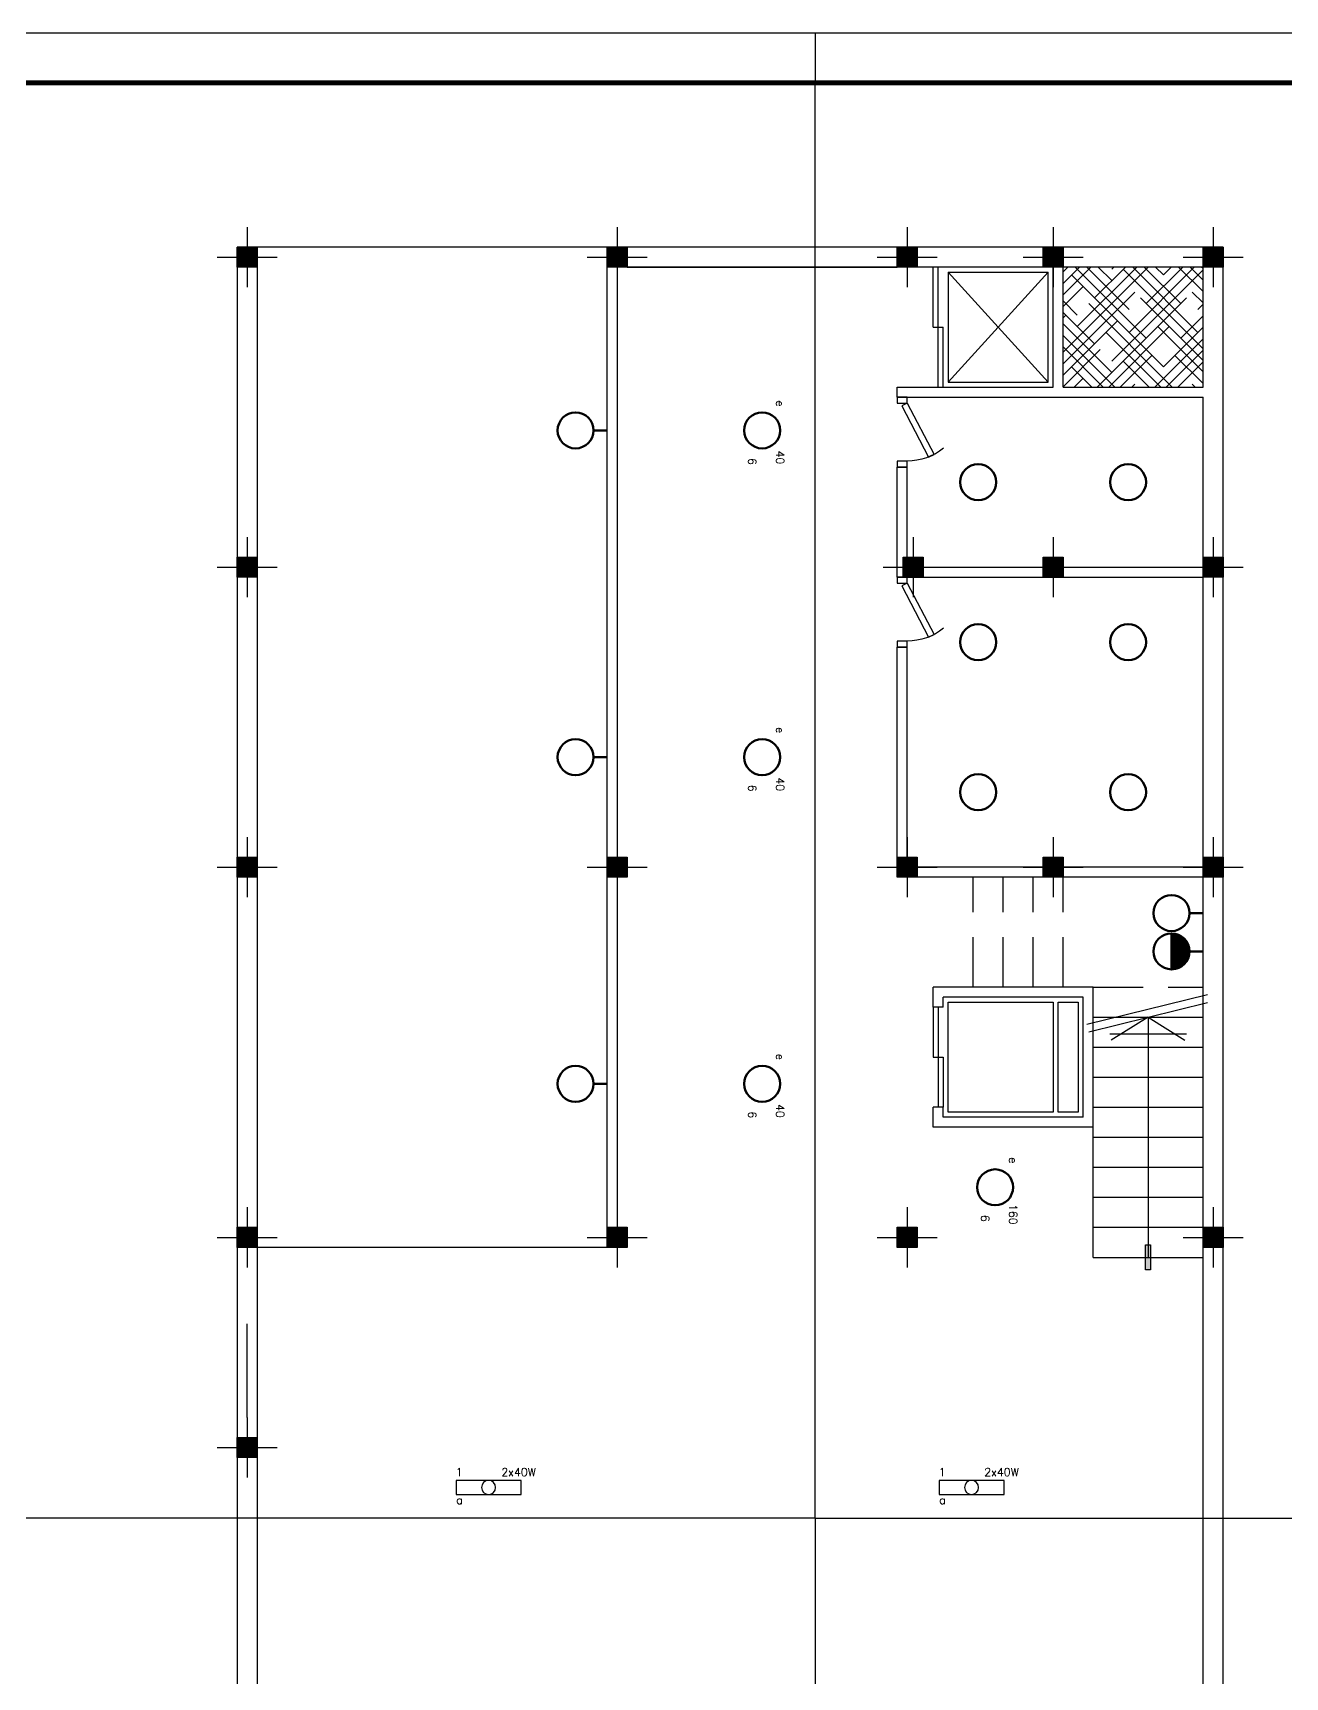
# Model space of a CAD drawing. Header units: millimetres. Extents: x 2788 to 2954, y 1337 to 1391.
# Drawn here: x 2800.95 to 2813.47, y 1349.81 to 1366.25 of the extents above; entities that cross this region are included whole.
import ezdxf
from ezdxf.enums import TextEntityAlignment as Align

# ---------------------------------------------------------------- set-up
doc = ezdxf.new("R2010")
doc.units = ezdxf.units.MM
doc.linetypes.add('Contínuo', pattern=[0])
doc.linetypes.add('DASHED', pattern=[0.75, 0.5, -0.25])
for name, color, linetype in [('10', 10, 'Continuous'), ('2', 4, 'Continuous'), ('33', 62, 'Continuous'), ('4', 136, 'Continuous'), ('5', 5, 'Continuous'), ('6', 60, 'Continuous'), ('CAR', 161, 'Continuous'), ('DIM', 8, 'Continuous'), ('DOR', 3, 'Continuous'), ('ILUMINACAO', 1, 'Continuous')]:
    doc.layers.add(name, color=color, linetype=linetype)
doc.layers.add('ILUMINAÇÃO', color=1, linetype='Contínuo', lineweight=50)
doc.styles.add('ROMANS', font='romans.shx', dxfattribs={"height": 0.002})

# ---------------------------------------------------------------- blocks, each defined once
blk = doc.blocks.new('st')
at = {"layer": '2'}
h = blk.add_hatch(color=256, dxfattribs=at)
h.paths.add_polyline_path([(0, 10), (0, 0), (10, 0), (10, 10)])
h.paths.add_polyline_path([(-10, 10), (-10, 0), (0, 0), (0, 10)])
h.paths.add_polyline_path([(-10, 0), (-10, -10), (0, -10), (0, 0)])
h.paths.add_polyline_path([(0, 0), (0, -10), (10, -10), (10, 0)])
at = {"layer": '10'}
for p, q in [((0, 30), (0, -30)), ((-30, 0), (30, 0))]:
    blk.add_line(p, q, dxfattribs=at)
at = {"layer": '4'}
blk.add_lwpolyline([(-10, -10), (-10, 10), (10, 10), (10, -10)], close=True, dxfattribs=at)
blk = doc.blocks.new('FL')
at = {"layer": '33'}
for p, q in [((38.4, 16.9), (-38.4, 16.9)), ((0, 0), (-36.8, 22.8)), ((0, 0), (36.8, 22.8))]:
    blk.add_line(p, q, dxfattribs=at)
blk = doc.blocks.new('FELESH')
at = {"layer": '33'}
for p, q in [((-61.2, 6.8), (59.3, -22.9)), ((-59.3, 14.6), (59.3, -14.6))]:
    blk.add_line(p, q, dxfattribs=at)
at = {"layer": '5'}
blk.add_blockref('FL', (0, 0), dxfattribs=at)
blk = doc.blocks.new('D70')
at = {"layer": 'DOR'}
for p, q in [((-59.9, 31.5), (-57.3, 37)), ((-6, 10), (-57.3, 37)), ((-8.8, 4.7), (-59.9, 31.5)), ((-6, 10), (-8.8, 4.7))]:
    blk.add_line(p, q, dxfattribs=at)
for points in [[(-70, 10), (-64, 10), (-64, 0), (-70, 0)], [(-6, 10), (0, 10), (0, 0), (-6, 0)]]:
    blk.add_lwpolyline(points, close=True, dxfattribs=at)
blk.add_arc((-6, 10), 58, 141.0374, 180, dxfattribs=at)
blk = doc.blocks.new('Lf1x201')
for p, q in [((-325, 70), (325, 70)), ((-325, -70), (-325, 70)), ((-325, 70), (325, 70)), ((325, 70), (325, -70)), ((325, -70), (-325, -70))]:
    blk.add_line(p, q)
blk.add_circle((0, 0), 70)
at = {"style": 'ROMANS', "flags": 8}
for tag, p in [('009', (293, 152)), ('001', (-317, -149))]:
    blk.add_attdef(tag, text='', height=80, dxfattribs=at).set_placement(p, align=Align.MIDDLE_CENTER)
blk.add_attdef('020', text='', height=80, dxfattribs=at).set_placement((256, -109), align=Align.TOP_LEFT)
blk = doc.blocks.new('A$C0BD3781F')
blk.add_circle((0.36, 0.36), 0.36)
at = {"style": 'ROMANS', "flags": 8}
for tag, p in [('001', (0.188, 0.472)), ('009', (0.502, 0.474)), ('020', (0.356, 0.232))]:
    blk.add_attdef(tag, text='', height=0.16, dxfattribs=at).set_placement(p, align=Align.MIDDLE_CENTER)
blk = doc.blocks.new('A$Cf5e09ae9')
at = {"layer": 'ILUMINAÇÃO'}
blk.add_line((49.5, 18), (36, 18), dxfattribs=at)
blk.add_circle((18, 18), 18, dxfattribs=at)
at = {"layer": 'ILUMINAÇÃO', "style": 'ROMANS', "flags": 8}
for tag, p in [('009', (12.3, 25.1)), ('001', (12.4, 9.4)), ('020', (24.4, 17.8))]:
    blk.add_attdef(tag, text='', height=8, rotation=90, dxfattribs=at).set_placement(p, align=Align.MIDDLE_CENTER)
blk = doc.blocks.new('A$Cce11bc4b')
at = {"layer": 'ILUMINAÇÃO'}
h = blk.add_hatch(dxfattribs=at)
h.set_pattern_fill('ANSI31', color=256)
h.set_pattern_definition([(45, (17813.61152, -9726.11781), (-0.08838834765, 0.08838834765), [])])
h.paths.add_polyline_path([(36, 18, 0.414214), (18, 36), (18, 0, 0.414214)])
for p, q in [((18, 36), (18, 0)), ((49.5, 18), (36, 18))]:
    blk.add_line(p, q, dxfattribs=at)
blk.add_circle((18, 18), 18, dxfattribs=at)
at = {"layer": 'ILUMINAÇÃO', "style": 'ROMANS', "flags": 8}
blk.add_attdef('001', text='', height=8, rotation=90, dxfattribs=at).set_placement((12.4, 9.4), align=Align.MIDDLE_CENTER)

msp = doc.modelspace()

# ---------------------------------------------------------------- hatches: boundary and pattern name
at = {"layer": '6'}
msp.add_hatch(color=256, dxfattribs=at).paths.add_polyline_path([(2812.124, 1353.881), (2812.074, 1353.881), (2812.074, 1354.131), (2812.124, 1354.131)])
at = {"layer": 'CAR'}
h = msp.add_hatch(dxfattribs=at)
h.set_pattern_fill('HOUND', color=256, scale=1.3, angle=45, style=0)
h.set_pattern_definition([(45, (2868.78607, 1256.7362), (0.17235728, 0.28726213), [1.3, -0.65]), (135, (2868.78607, 1256.7362), (0.17235728, -0.28726213), [1.3, -0.65])])
h.paths.add_polyline_path([(2811.249, 1363.906), (2811.249, 1362.706), (2812.649, 1362.706), (2812.649, 1363.906)])

# ---------------------------------------------------------------- linework, layer by layer
for p, q in [((2787.744, 1366.247), (2829.794, 1366.247)), ((2808.769, 1366.247), (2808.769, 1365.747)), ((2808.769, 1351.397), (2808.769, 1365.747)), ((2808.769, 1351.397), (2808.769, 1365.747)), ((2802.989, 1364.106), (2802.989, 1343.106)), ((2803.189, 1364.106), (2802.989, 1364.106)), ((2803.189, 1364.106), (2803.189, 1343.106)), ((2812.849, 1364.106), (2806.689, 1364.106)), ((2806.689, 1354.106), (2806.689, 1364.106)), ((2811.249, 1364.106), (2811.249, 1363.906)), ((2812.849, 1344.106), (2812.849, 1364.106)), ((2812.649, 1363.906), (2806.789, 1363.906)), ((2806.789, 1363.906), (2806.789, 1354.206)), ((2811.149, 1362.706), (2811.149, 1363.906)), ((2811.249, 1362.706), (2811.249, 1363.906)), ((2812.649, 1362.706), (2812.649, 1363.906)), ((2809.589, 1362.706), (2811.149, 1362.706)), ((2809.589, 1362.606), (2809.589, 1362.706)), ((2811.249, 1362.706), (2812.649, 1362.706)), ((2809.589, 1362.606), (2812.649, 1362.606)), ((2812.649, 1360.906), (2812.649, 1362.606)), ((2809.589, 1360.806), (2809.589, 1361.906)), ((2809.689, 1361.906), (2809.589, 1361.906)), ((2809.689, 1360.906), (2809.689, 1361.906)), ((2809.689, 1360.906), (2812.649, 1360.906)), ((2809.589, 1360.806), (2812.649, 1360.806)), ((2812.649, 1344.306), (2812.649, 1360.806)), ((2809.689, 1360.106), (2809.589, 1360.106)), ((2809.589, 1357.806), (2809.589, 1360.106)), ((2809.689, 1357.906), (2809.689, 1360.106)), ((2812.649, 1357.906), (2809.689, 1357.906)), ((2812.649, 1357.806), (2809.589, 1357.806)), ((2811.549, 1356.706), (2809.949, 1356.706)), ((2809.949, 1356.506), (2809.949, 1356.706)), ((2811.449, 1356.606), (2810.049, 1356.606)), ((2810.049, 1356.506), (2810.049, 1356.606)), ((2811.449, 1355.406), (2811.449, 1356.606)), ((2811.549, 1355.306), (2811.549, 1356.706)), ((2810.049, 1356.506), (2809.949, 1356.506)), ((2810.049, 1355.506), (2809.949, 1355.506)), ((2809.949, 1355.306), (2809.949, 1355.506)), ((2810.049, 1355.406), (2810.049, 1355.506)), ((2811.549, 1355.306), (2809.949, 1355.306)), ((2811.449, 1355.406), (2810.049, 1355.406)), ((2808.769, 1351.397), (2788.244, 1351.397)), ((2808.769, 1351.397), (2829.294, 1351.397)), ((2808.769, 1351.397), (2808.769, 1337.047)), ((2808.769, 1351.397), (2808.769, 1337.047))]:
    msp.add_line(p, q)
at = {"const_width": 0.05}
msp.add_lwpolyline([(2788.994, 1337.047), (2788.994, 1365.747), (2829.294, 1365.747), (2829.294, 1337.047)], close=True, dxfattribs=at)
at = {"layer": '2'}
for p, q in [((2806.689, 1364.106), (2803.189, 1364.106)), ((2809.949, 1363.306), (2809.949, 1363.906)), ((2809.999, 1362.706), (2809.999, 1363.906)), ((2811.099, 1363.856), (2810.099, 1362.756)), ((2810.099, 1363.856), (2811.099, 1362.756)), ((2810.099, 1363.856), (2810.099, 1362.756)), ((2810.099, 1363.856), (2811.099, 1363.856)), ((2811.099, 1362.756), (2811.099, 1363.856)), ((2809.949, 1363.306), (2810.049, 1363.306)), ((2810.049, 1362.706), (2810.049, 1363.306)), ((2810.099, 1362.756), (2811.099, 1362.756)), ((2809.949, 1356.506), (2809.949, 1356.006)), ((2809.999, 1356.506), (2809.999, 1355.506)), ((2811.549, 1356.406), (2812.649, 1356.406)), ((2811.549, 1356.106), (2812.649, 1356.106)), ((2809.949, 1356.006), (2810.049, 1356.006)), ((2810.049, 1356.006), (2810.049, 1355.506)), ((2811.549, 1355.806), (2812.649, 1355.806)), ((2811.549, 1355.506), (2812.649, 1355.506)), ((2811.549, 1354.006), (2811.549, 1355.306)), ((2811.549, 1355.206), (2812.649, 1355.206)), ((2811.549, 1354.906), (2812.649, 1354.906)), ((2811.549, 1354.606), (2812.649, 1354.606)), ((2811.549, 1354.306), (2812.649, 1354.306)), ((2806.689, 1354.106), (2803.189, 1354.106)), ((2806.689, 1354.106), (2806.689, 1354.106)), ((2811.549, 1354.006), (2812.649, 1354.006))]:
    msp.add_line(p, q, dxfattribs=at)
at = {"layer": '2', "linetype": 'DASHED'}
for p, q in [((2810.349, 1356.706), (2810.349, 1357.806)), ((2810.649, 1356.706), (2810.649, 1357.806)), ((2810.949, 1356.706), (2810.949, 1357.806)), ((2811.249, 1356.706), (2811.249, 1357.806)), ((2811.549, 1356.706), (2812.649, 1356.706))]:
    msp.add_line(p, q, dxfattribs=at)
at = {"layer": '2'}
for points in [[(2810.099, 1356.556), (2811.149, 1356.556), (2811.149, 1355.456), (2810.099, 1355.456)], [(2811.199, 1356.556), (2811.399, 1356.556), (2811.399, 1355.456), (2811.199, 1355.456)]]:
    msp.add_lwpolyline(points, close=True, dxfattribs=at)
at = {"layer": '33'}
msp.add_line((2812.099, 1356.406), (2812.099, 1354.006), dxfattribs=at)
at = {"layer": '6'}
msp.add_lwpolyline([(2812.124, 1353.881), (2812.074, 1353.881), (2812.074, 1354.131), (2812.124, 1354.131)], close=True, dxfattribs=at)
at = {"layer": 'CAR'}
msp.add_line((2806.889, 1363.906), (2809.589, 1363.906), dxfattribs=at)
at = {"layer": 'DIM'}
for p, q in [((2809.589, 1358.006), (2809.589, 1357.806)), ((2803.089, 1352.406), (2803.089, 1353.34))]:
    msp.add_line(p, q, dxfattribs=at)

# ---------------------------------------------------------------- block references
at = {"layer": '5', "xscale": 0.01, "yscale": 0.01, "zscale": 0.01}
for p in [(2803.089, 1364.006), (2806.789, 1364.006), (2809.689, 1364.006), (2811.149, 1364.006), (2812.749, 1364.006), (2803.089, 1360.906), (2809.749, 1360.906), (2811.149, 1360.906), (2812.749, 1360.906), (2803.089, 1357.906), (2806.789, 1357.906), (2809.689, 1357.906), (2811.149, 1357.906), (2812.749, 1357.906), (2803.089, 1354.206), (2806.789, 1354.206), (2809.689, 1354.206), (2812.749, 1354.206), (2803.089, 1352.106)]:
    msp.add_blockref('st', p, dxfattribs=at)
at = {"layer": '5', "xscale": -0.01, "yscale": 0.01, "zscale": 0.01}
for name, p, rotation in [('D70', (2809.589, 1362.606), 270), ('D70', (2809.589, 1360.806), 270), ('FELESH', (2812.099, 1356.406), 180)]:
    msp.add_blockref(name, p, dxfattribs=dict(at, rotation=rotation))
at = {"layer": 'ILUMINACAO'}
ref = msp.add_blockref('Lf1x201', (2805.504, 1351.706), dxfattribs=dict(at, xscale=-0.001000000001113222, yscale=0.001000000536578227, zscale=0.001))
ref.add_attrib('009', '1', dxfattribs={"layer": '0', "height": 0.08, "style": 'ROMANS', "flags": 8}).set_placement((2805.211, 1351.859), align=Align.MIDDLE_CENTER)
ref.add_attrib('001', 'a', dxfattribs={"layer": '0', "height": 0.08, "style": 'ROMANS', "flags": 8}).set_placement((2805.213, 1351.58), align=Align.MIDDLE_CENTER)
ref.add_attrib('020', '2x40W', dxfattribs={"layer": '0', "height": 0.08, "style": 'ROMANS', "flags": 8}).set_placement((2805.631, 1351.899), align=Align.TOP_LEFT)
ref = msp.add_blockref('Lf1x201', (2810.334, 1351.706), dxfattribs=dict(at, xscale=-0.001000000001113222, yscale=0.001000000536578227, zscale=0.001))
ref.add_attrib('009', '1', dxfattribs={"layer": '0', "height": 0.08, "style": 'ROMANS', "flags": 8}).set_placement((2810.041, 1351.859), align=Align.MIDDLE_CENTER)
ref.add_attrib('001', 'a', dxfattribs={"layer": '0', "height": 0.08, "style": 'ROMANS', "flags": 8}).set_placement((2810.043, 1351.58), align=Align.MIDDLE_CENTER)
ref.add_attrib('020', '2x40W', dxfattribs={"layer": '0', "height": 0.08, "style": 'ROMANS', "flags": 8}).set_placement((2810.461, 1351.899), align=Align.TOP_LEFT)
at = {"layer": 'ILUMINAÇÃO'}
ref = msp.add_blockref('A$C0BD3781F', (2808.059, 1362.453), dxfattribs=dict(at, xscale=0.5, yscale=0.5, zscale=0.5, rotation=270))
ref.add_attrib('020', '6', dxfattribs={"layer": '0', "height": 0.08, "rotation": 270, "style": 'ROMANS', "flags": 8}).set_placement((2808.14, 1361.963), align=Align.MIDDLE_CENTER)
ref.add_attrib('009', '40', dxfattribs={"layer": '0', "height": 0.08, "rotation": 270, "style": 'ROMANS', "flags": 8}).set_placement((2808.419, 1362.003), align=Align.MIDDLE_CENTER)
ref.add_attrib('001', 'e', dxfattribs={"layer": '0', "height": 0.08, "rotation": 270, "style": 'ROMANS', "flags": 8}).set_placement((2808.419, 1362.543), align=Align.MIDDLE_CENTER)
at = {"layer": 'ILUMINAÇÃO', "xscale": 0.01, "yscale": 0.01, "zscale": 0.01}
for name, p in [('A$Cf5e09ae9', (2806.194, 1362.093)), ('A$Cf5e09ae9', (2806.194, 1358.826)), ('A$Cf5e09ae9', (2812.154, 1357.268)), ('A$Cce11bc4b', (2812.154, 1356.885)), ('A$Cf5e09ae9', (2806.194, 1355.56))]:
    msp.add_blockref(name, p, dxfattribs=at)
at = {"layer": 'ILUMINAÇÃO', "xscale": 0.5, "yscale": 0.5, "zscale": 0.5, "rotation": 270}
for p in [(2810.219, 1361.936), (2811.719, 1361.936), (2810.219, 1360.336), (2811.719, 1360.336), (2810.219, 1358.836), (2811.719, 1358.836)]:
    msp.add_blockref('A$C0BD3781F', p, dxfattribs=at)
at = {"layer": 'ILUMINAÇÃO'}
ref = msp.add_blockref('A$C0BD3781F', (2808.059, 1359.186), dxfattribs=dict(at, xscale=0.5, yscale=0.5, zscale=0.5, rotation=270))
ref.add_attrib('020', '6', dxfattribs={"layer": '0', "height": 0.08, "rotation": 270, "style": 'ROMANS', "flags": 8}).set_placement((2808.14, 1358.696), align=Align.MIDDLE_CENTER)
ref.add_attrib('009', '40', dxfattribs={"layer": '0', "height": 0.08, "rotation": 270, "style": 'ROMANS', "flags": 8}).set_placement((2808.419, 1358.736), align=Align.MIDDLE_CENTER)
ref.add_attrib('001', 'e', dxfattribs={"layer": '0', "height": 0.08, "rotation": 270, "style": 'ROMANS', "flags": 8}).set_placement((2808.419, 1359.276), align=Align.MIDDLE_CENTER)
ref = msp.add_blockref('A$C0BD3781F', (2808.059, 1355.92), dxfattribs=dict(at, xscale=0.5, yscale=0.5, zscale=0.5, rotation=270))
ref.add_attrib('020', '6', dxfattribs={"layer": '0', "height": 0.08, "rotation": 270, "style": 'ROMANS', "flags": 8}).set_placement((2808.14, 1355.43), align=Align.MIDDLE_CENTER)
ref.add_attrib('009', '40', dxfattribs={"layer": '0', "height": 0.08, "rotation": 270, "style": 'ROMANS', "flags": 8}).set_placement((2808.419, 1355.47), align=Align.MIDDLE_CENTER)
ref.add_attrib('001', 'e', dxfattribs={"layer": '0', "height": 0.08, "rotation": 270, "style": 'ROMANS', "flags": 8}).set_placement((2808.419, 1356.01), align=Align.MIDDLE_CENTER)
ref = msp.add_blockref('A$C0BD3781F', (2810.389, 1354.886), dxfattribs=dict(at, xscale=0.5, yscale=0.5, zscale=0.5, rotation=270))
ref.add_attrib('020', '6', dxfattribs={"layer": '0', "height": 0.08, "rotation": 270, "style": 'ROMANS', "flags": 8}).set_placement((2810.47, 1354.396), align=Align.MIDDLE_CENTER)
ref.add_attrib('009', '160', dxfattribs={"layer": '0', "height": 0.08, "rotation": 270, "style": 'ROMANS', "flags": 8}).set_placement((2810.749, 1354.436), align=Align.MIDDLE_CENTER)
ref.add_attrib('001', 'e', dxfattribs={"layer": '0', "height": 0.08, "rotation": 270, "style": 'ROMANS', "flags": 8}).set_placement((2810.749, 1354.976), align=Align.MIDDLE_CENTER)

doc.saveas('drawing.dxf')
